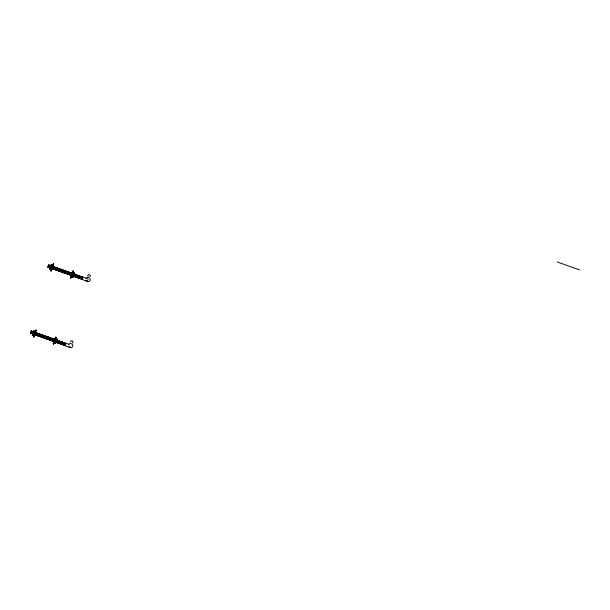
<?xml version="1.0" encoding="UTF-8"?>
<svg xmlns="http://www.w3.org/2000/svg" width="610" height="610" viewBox="0 0 610 610"><rect width="100%" height="100%" fill="white"/><g stroke="black" fill="none" stroke-linecap="round" stroke-linejoin="round"><path stroke-width="0.46" stroke-dasharray="3.05 2.29" d="M88.13 279.106L87.87 279.853L88.107 279.075M69.433 346.022A1.289 1.106 17.6 0 1 69.296 345.443"/><path stroke-width="0.91" d="M34.373 334.135L33.695 335.607L32.376 335.134L32.62 333.929M32.833 333.853C32.284 335.508 34.335 329.583 33.512 331.512M34.8 332.991L35.273 331.207L33.947 330.734L33.329 332.633M51.514 268.613L51.72 267.981L51.072 269.513L49.753 269.04L50.18 267.432M50.31 267.477C49.524 269.917 52.201 261.781 50.508 266.524M51.438 268.369L51.293 269.254L52.651 265.106L51.331 264.633L50.828 265.64M52.651 265.106L52.231 266.715M56.181 341.92L55.502 343.399L54.176 342.927L54.564 341.44L53.596 344.208L54.176 342.378M54.603 341.318L54.176 342.591L56.12 337.162L55.06 340.235M55.861 342.256L55.716 343.14L56.608 340.784M55.068 340.159L55.754 338.519L57.073 338.992L56.585 340.937M73.604 275.85L72.88 277.306L71.561 276.833L73.497 271.069L72.819 272.762M73.246 276.162L73.093 277.054L73.33 276.429M72.712 273.486L73.131 272.434L74.458 272.906L74.1 274.187M32.376 335.134L32.925 333.19M33.924 335.279L35.273 331.535L35.083 332.053M35.166 331.771L35.273 331.207M54.176 342.927L55.235 339.854M57.073 338.992L56.547 340.7M49.753 269.04L50.302 267.088M50.904 265.693L51.331 264.633M71.561 276.833L72.811 273.493M73.985 274.691L72.88 277.306M74.458 272.906L74.092 274.157M49.997 267.881L50.012 267.851M51.873 268.758L52.071 268.11M52.62 267.279L52.803 266.151M52.849 266.6L52.925 266.074L52.582 266.837M53.588 266.738L52.856 268.728M53.947 266.86L53.268 268.674M54.244 269.361L54.885 267.5M55.708 267.493L55.03 269.3M55.983 270.024L56.646 268.133M57.47 268.125L56.791 269.933M60.931 271.74L61.58 269.894M62.411 269.841L61.724 271.694M62.7 272.38L63.341 270.527M64.164 270.52L63.486 272.327M64.454 272.998L65.102 271.153M65.926 271.145L65.247 272.96M66.223 273.646L66.864 271.785M69.395 274.774L70.036 272.922M71.149 275.392L71.797 273.547M72.75 273.166L72.666 273.341M72.918 276.04L73.116 275.545M71.98 275.781L73.307 276.254L73.856 274.569M73.36 276.429L73.84 275.194M74.283 273.89L73.962 274.851M74.321 276.528L75.099 274.378L74.885 274.904M74.664 276.696L75.32 274.805M76.09 277.169L76.73 275.316M76.433 277.283L77.081 275.438M87.306 281.347L82.022 279.456L82.167 279.006M82.67 277.725L82.891 277.039L87.291 278.61M33.39 331.825L33.215 332.351M34.023 334.478L34.564 333.403M34.373 334.608L34.884 333.251M35.136 333.662L34.854 334.425M35.41 332.305L34.755 334.288M39.383 333.967L38.704 335.774M39.734 334.089L39.063 335.904M41.152 334.554L40.473 336.407M41.442 337.094L42.082 335.233M42.906 335.225L42.235 337.04M44.675 335.813L43.996 337.665M46.429 336.484L45.758 338.298M47.847 336.941L47.168 338.802M48.137 339.488L48.777 337.627M49.601 337.62L48.93 339.427M49.89 340.098L50.538 338.253M51.011 338.123L50.279 340.113M51.362 338.245L50.691 340.06M51.659 340.746L52.3 338.885M53.909 341.623L54.038 341.516M54.625 340.304L54.931 339.099L54.473 340.182M56.585 342.492L57.233 340.647M58.362 343.14L58.995 341.28M59.833 341.226L59.147 343.079M60.123 343.765L60.764 341.905M61.511 344.299L62.167 342.408M61.877 344.383L62.525 342.538M63.287 344.886L63.936 343.041M63.646 345.024L64.286 343.163M64.652 345.496L64.79 345.092L64.645 345.55L69.052 347.12M65.514 343.125L69.037 344.383M56.448 340.616L57.081 339.328L56.25 341.775M74.031 273.959L74.428 273.288L73.635 275.682M49.334 267.47L49.951 265.739M31.598 333.441L32.284 331.543M52.536 266.356L52.17 267.439M33.001 331.817L32.261 333.853L32.444 333.281M33.253 331.688L32.36 334.135L32.483 333.731M54.023 269.361L54.915 266.906L54.656 267.546M34.526 334.699L34.595 334.486M35.365 332.442L35.266 332.862M54.618 269.353L55.304 267.454M55.784 269.986L56.677 267.538L56.417 268.171M36.531 335.203L37.218 333.304M56.379 269.986L57.066 268.087M57.683 268.11L56.783 270.558L57.005 269.872M37.934 333.579L37.301 335.271M57.79 270.489L58.407 268.758M38.3 335.828L38.979 333.929M58.141 270.619L58.827 268.72M59.231 268.751L58.552 270.565M59.551 271.122L60.169 269.391M40.062 336.461L40.74 334.562M60.603 269.376L59.963 271.069M60.718 271.755L61.61 269.3L61.351 269.94M41.221 337.094L42.113 334.646L41.861 335.279M61.313 271.747L61.999 269.849M41.823 337.094L42.502 335.187M42.982 337.726L43.874 335.271L43.623 335.904M43.234 337.597L43.844 335.866M63.074 272.38L63.76 270.482M43.584 337.719L44.263 335.82M64.378 270.504L63.486 272.952L63.699 272.266M44.995 338.222L45.605 336.491M64.843 273.013L65.522 271.114M46.04 336.476L45.407 338.169M46.642 336.468L45.773 338.885L45.971 338.237M46.756 338.855L47.435 336.956M66.604 273.638L67.283 271.74M67.413 274.149L68.305 271.694L68.053 272.334M47.916 339.488L48.808 337.033L48.556 337.665M67.763 274.271L68.656 271.824L68.404 272.457M68.007 274.142L68.625 272.411M48.518 339.48L49.196 337.582M68.366 274.271L69.044 272.373M69.525 274.904L70.417 272.457L70.165 273.089M69.776 274.774L70.386 273.044M52.041 340.738L52.719 338.84M53.131 338.832L52.452 340.685M53.451 341.242L54.061 339.511M53.802 341.371L54.481 339.473M53.916 341.905L53.977 341.409M54.404 341.913L54.595 341.478M55.098 339.495L54.702 340.654M74.107 276.543L74.999 274.088L74.748 274.729M54.511 341.623L54.343 342.118L54.526 341.646M74.458 276.665L75.35 274.218L75.099 274.851M75.06 276.665L75.739 274.767M56.372 342.507L57.271 340.06L57.012 340.693M76.219 277.298L77.112 274.851L76.86 275.484M56.974 342.507L57.653 340.601M76.822 277.298L77.501 275.392M58.026 340.754L57.386 342.454M58.735 343.133L59.414 341.234M78.583 277.924L79.262 276.025M60.032 341.257L59.162 343.666L59.361 343.018M60.497 343.765L61.175 341.867M61.313 344.269L62.205 341.821L61.945 342.454M61.663 344.398L62.556 341.943L62.296 342.576M81.755 279.06L82.365 277.329M62.258 344.391L62.944 342.492M63.425 345.024L64.317 342.576L64.065 343.209M64.027 345.024L64.706 343.125M49.158 267.378C48.754 268.774 50.531 263.718 49.723 265.777M49.509 267.508C49.113 268.835 50.683 264.45 50.18 265.64M49.745 267.416L50.371 265.693M51.27 268.133L51.148 268.545L51.301 268.179M52.353 266.517L51.072 269.513M31.537 331.489L30.874 333.319L31.423 331.68M52.216 268.293L52.292 268.065M52.33 268.514C51.987 269.742 53.68 264.892 52.895 266.913M31.423 333.35C31.018 334.692 32.604 330.277 32.094 331.482M52.681 268.636C52.277 269.978 53.863 265.571 53.352 266.768M31.773 333.479C31.43 334.669 32.94 330.437 32.444 331.611M53.032 268.766C52.689 269.955 54.198 265.724 53.703 266.898M32.01 333.388L32.635 331.665M53.619 268.796L54.305 266.944L54.092 267.47M53.977 268.926L54.526 267.371M33.397 331.985L33.947 330.734M33.954 331.939L33.68 332.755M54.443 269.269C54.099 270.466 55.617 266.219 55.113 267.401M54.793 269.399C54.397 270.726 55.968 266.334 55.464 267.523M55.38 269.429L56.067 267.577L55.853 268.103M34.137 334.669L34.389 333.899M56.318 268.042L55.632 269.894L55.815 269.323M35.197 332.938C38.323 324.291 33.786 337.772 34.724 334.257M35.182 334.516L35.868 332.663L35.654 333.19M56.204 269.902C55.807 271.229 57.378 266.844 56.875 268.034M56.555 270.024C56.211 271.221 57.729 266.974 57.226 268.156M35.54 334.646L36.158 332.923M36.348 333.037C36.791 331.657 35.067 336.789 35.746 334.585M36.356 335.111C36.013 336.308 37.53 332.061 37.027 333.243M57.614 270.405C57.271 271.641 58.972 266.776 58.186 268.804M36.707 335.241C36.31 336.575 37.889 332.168 37.378 333.373M57.965 270.527C57.569 271.869 59.147 267.462 58.636 268.659M36.943 335.149L37.5 333.594M37.759 333.54C38.201 332.16 36.478 337.292 37.157 335.088M58.324 270.657C57.919 271.984 59.498 267.599 58.987 268.789M59.49 269.17L58.804 271.031L58.987 270.459M59.025 270.909C58.621 272.296 60.398 267.241 59.589 269.307M38.582 334.013L37.919 335.835L38.079 335.294M38.117 335.744C37.721 337.071 39.292 332.686 38.788 333.876M59.841 269.3L59.178 271.122L59.338 270.581M59.376 271.031C58.972 272.418 60.741 267.386 59.948 269.437M38.476 335.866C38.133 337.055 39.635 332.831 39.139 333.998M59.727 271.16C59.383 272.357 60.901 268.11 60.398 269.292M60.314 271.191L61 269.338L60.786 269.864M60.672 271.32L61.351 269.467L61.137 269.994M39.528 336.247C39.124 337.635 40.893 332.595 40.1 334.646M40.344 334.638L39.68 336.461L39.841 335.927M39.879 336.377C39.536 337.566 41.053 333.319 40.55 334.501M61.137 271.663C60.733 272.998 62.319 268.591 61.808 269.795M40.237 336.499C39.833 337.833 41.411 333.426 40.901 334.631M61.488 271.793C61.091 273.12 62.662 268.728 62.159 269.917M62.083 271.824L62.761 269.971L62.548 270.497M41.175 336.659L41.732 335.111M62.548 272.167C62.144 273.562 63.92 268.507 63.12 270.565M41.648 337.002C41.244 338.337 42.814 333.944 42.311 335.134M62.899 272.296C62.556 273.486 64.065 269.254 63.57 270.428M41.998 337.132C41.648 338.321 43.165 334.074 42.662 335.264M63.257 272.418C62.906 273.615 64.424 269.368 63.92 270.55M63.844 272.457L64.393 270.901M64.309 272.8C63.905 274.187 65.682 269.132 64.881 271.198M43.409 337.635C43.005 338.969 44.583 334.562 44.072 335.767M64.66 272.922C64.263 274.264 65.842 269.856 65.331 271.053M43.76 337.757C43.363 339.091 44.934 334.699 44.431 335.889M65.018 273.051C64.675 274.241 66.177 270.009 65.682 271.183M65.606 273.082L66.162 271.534M65.72 273.303C65.316 274.691 67.092 269.635 66.284 271.702M45.277 336.4L44.614 338.23L44.774 337.688M44.82 338.138C44.416 339.518 46.177 334.486 45.384 336.537M66.071 273.425C65.666 274.813 67.435 269.78 66.642 271.831M45.17 338.26C44.827 339.45 46.329 335.225 45.834 336.392M66.421 273.554C66.078 274.744 67.588 270.512 67.092 271.686M66.78 273.676C66.376 275.019 67.962 270.611 67.443 271.808M67.016 273.585L67.695 271.732L67.481 272.258M46.223 338.642C45.88 339.869 47.572 335.02 46.795 337.04M46.581 338.763C46.177 340.106 47.755 335.691 47.244 336.895M46.932 338.893C46.535 340.22 48.106 335.835 47.595 337.025M68.19 274.187C67.786 275.514 69.365 271.122 68.854 272.312M47.519 338.924L48.198 337.071L47.992 337.597M68.541 274.309C68.19 275.506 69.708 271.259 69.204 272.441M68.778 274.218L69.456 272.365L69.243 272.891M47.87 339.053L48.556 337.193L48.342 337.726M69.243 274.561C68.838 275.949 70.607 270.909 69.814 272.96M48.342 339.396C47.999 340.586 49.502 336.354 49.006 337.528M48.693 339.518C48.342 340.715 49.86 336.468 49.364 337.65M69.952 274.813C69.548 276.147 71.126 271.755 70.615 272.944M70.18 274.721L70.806 272.998M49.745 337.818C50.188 336.43 48.457 341.577 49.143 339.366M70.302 274.942C69.906 276.269 71.477 271.885 70.974 273.074M49.28 339.556L49.967 337.704L49.753 338.23M70.539 274.851L71.095 273.295M49.753 339.9C49.41 341.127 51.095 336.278 50.317 338.298M50.104 340.022C49.7 341.364 51.286 336.956 50.767 338.154M71.492 275.095L71.256 275.69M71.965 273.768L72.178 273.082L71.561 275.179M50.455 340.151C50.111 341.341 51.614 337.109 51.126 338.283M72.171 273.707L72.308 273.005L71.95 274.096M72.407 273.615L72.537 273.211L72.376 273.577M51.042 340.182L51.728 338.329L51.514 338.855M51.514 340.525C51.11 341.913 52.872 336.88 52.079 338.931M51.865 340.654C51.514 341.852 53.032 337.604 52.536 338.786M73.116 275.949L73.017 276.322L73.368 275.407M52.216 340.776C51.812 342.118 53.398 337.711 52.887 338.908M73.711 275.979L74.389 274.126L74.084 274.919M74.168 274.248L74.298 273.837L74.077 274.523M74.062 276.109L74.74 274.256L74.534 274.782M52.925 341.028C52.574 342.271 54.275 337.399 53.489 339.435M53.733 339.427L53.055 341.28L53.238 340.708M53.276 341.158C52.872 342.546 54.641 337.505 53.84 339.556M53.627 341.287C53.23 342.614 54.801 338.222 54.298 339.412M74.885 276.574C74.542 277.763 76.044 273.539 75.548 274.706M75.236 276.704C74.885 277.901 76.403 273.654 75.907 274.835M54.854 339.625L54.717 340.029M75.472 276.612L76.151 274.759L75.937 275.285M75.823 276.734L76.502 274.881L76.296 275.407M75.937 276.955C75.533 278.343 77.302 273.303 76.509 275.354M76.646 277.207C76.242 278.549 77.828 274.134 77.31 275.339M76.997 277.337C76.601 278.663 78.171 274.279 77.668 275.468M55.891 342.553L55.502 343.399M77.234 277.245L77.79 275.69M56.89 339.968L56.539 340.921M56.799 342.416C56.394 343.804 58.163 338.763 57.363 340.815M57.149 342.546C56.806 343.727 58.316 339.503 57.82 340.677M78.408 277.84C78.057 279.037 79.575 274.782 79.071 275.972M78.759 277.962C78.355 279.304 79.941 274.896 79.43 276.094M57.736 342.576L58.293 341.028M78.995 277.87L79.613 276.155M58.209 342.919C57.805 344.307 59.574 339.267 58.773 341.318M79.46 278.213C79.056 279.609 80.833 274.553 80.032 276.612M58.56 343.049C58.217 344.246 59.727 339.991 59.231 341.181M80.276 276.612L79.597 278.465L79.78 277.893M79.819 278.343C79.407 279.731 81.183 274.675 80.383 276.742M58.911 343.171C58.514 344.505 60.085 340.113 59.582 341.303M80.634 276.734L79.963 278.556L80.131 278.015M80.169 278.465C79.773 279.799 81.344 275.407 80.84 276.597M80.406 278.373L81.084 276.521L80.779 277.306M59.498 343.209L60.054 341.653M80.52 278.595C80.223 279.738 82.007 274.531 80.97 277.306M80.756 278.503L81.435 276.65L81.229 277.176M59.62 343.422C59.269 344.665 60.969 339.793 60.184 341.821M59.971 343.552C59.566 344.94 61.343 339.884 60.535 341.951M81.458 278.755L82.014 277.199M60.321 343.674C59.978 344.863 61.488 340.639 60.992 341.806M81.58 278.968C81.237 280.204 82.922 275.354 82.144 277.375M60.672 343.804C60.329 345.001 61.846 340.746 61.343 341.935M81.931 279.098C81.526 280.432 83.112 276.025 82.602 277.23M60.908 343.712L61.595 341.852L61.282 342.645M61.259 343.834L61.945 341.981L61.732 342.507M62.083 344.307C61.679 345.641 63.265 341.234 62.754 342.439M62.433 344.429C62.037 345.763 63.608 341.371 63.105 342.561M62.67 344.337L63.356 342.485L63.143 343.011M63.143 344.68C62.738 346.076 64.515 341.02 63.707 343.079M63.844 344.932C63.501 346.129 65.018 341.882 64.515 343.064M64.203 345.062C63.798 346.396 65.377 341.989 64.866 343.194M64.431 344.97L64.988 343.415M65.369 343.582L64.782 345.214M48.548 266.852C47.809 269.14 49.867 263.383 49.021 265.525M48.77 266.806C48.19 268.606 49.852 263.939 49.158 265.708M48.899 266.974C48.205 269.14 50.211 263.528 49.372 265.655M49.12 266.928L48.937 267.5L49.593 265.609M49.959 267.355L49.761 268.003L50.615 265.556M50.912 265.929L49.768 268.629L50.119 267.897L51.499 268.453M52.643 268.187L52.46 268.758L53.123 266.867M31.384 332.9L31.201 333.472L31.865 331.581M53.482 268.613C52.78 270.787 54.801 265.152 53.955 267.294M53.832 268.736C53.085 271.031 55.159 265.266 54.305 267.416M32.223 333.327C31.552 335.378 33.321 330.521 32.795 331.733M32.795 333.403L32.582 334.219L32.742 333.67M33.306 332.259L33.558 331.581L33.336 331.916M33.146 333.533L32.986 334.074L33.276 333.312M55.243 269.246C54.526 271.404 56.349 266.44 55.815 267.653M55.594 269.368C54.9 271.541 56.913 265.907 56.067 268.049M33.916 335.134L33.329 336.972L34.488 333.815M34.091 334.76L34.335 334.082M34.656 334.593L34.694 334.204M35.334 333.106L35.517 332.541L35.243 333.373M35.044 334.333C34.328 336.499 36.142 331.527 35.616 332.74M57.226 269.826C56.608 271.732 58.324 266.944 57.614 268.728M35.395 334.455C34.717 336.522 36.501 331.642 35.967 332.869M57.355 270.001C56.616 272.289 58.674 266.539 57.828 268.674M57.576 269.955L57.416 270.497L58.057 268.636M35.967 334.539C35.349 336.445 37.065 331.657 36.356 333.441M36.097 334.707C35.357 336.994 37.416 331.245 36.569 333.388M36.318 334.661L36.158 335.203L36.798 333.342M58.766 270.504L58.568 271.153L59.422 268.713M37.507 335.21L37.317 335.866L38.163 333.418M37.728 335.172C37.111 337.071 38.819 332.298 38.125 334.074M37.866 335.34C37.118 337.635 39.185 331.863 38.338 334.021M60.176 271.008C59.429 273.303 61.503 267.531 60.649 269.689M60.527 271.13C59.788 273.417 61.846 267.668 61 269.811M38.918 335.713L38.72 336.369L39.574 333.922M39.269 335.843L39.055 336.529L39.978 333.922M39.49 335.797L39.307 336.369L39.97 334.478M61.938 271.641C61.267 273.692 63.036 268.835 62.51 270.047M62.289 271.763C61.595 273.936 63.608 268.301 62.761 270.443M62.51 271.717C61.892 273.623 63.608 268.835 62.906 270.619M40.679 336.346C39.985 338.512 41.991 332.9 41.152 335.027M40.901 336.301C40.321 338.1 41.991 333.441 41.297 335.203M41.038 336.476C40.336 338.649 42.349 333.007 41.503 335.149M64.05 272.395C63.356 274.561 65.361 268.941 64.523 271.069M64.271 272.35C63.654 274.248 65.369 269.475 64.668 271.252M42.441 336.979C41.724 339.145 43.554 334.158 43.02 335.386M42.662 336.933C42.082 338.733 43.752 334.059 43.058 335.835M42.799 337.101C42.052 339.389 44.111 333.639 43.272 335.782M43.013 337.055L42.837 337.627L43.493 335.736M65.461 272.899L65.262 273.547L66.116 271.107M44.202 337.604L44.011 338.253L44.858 335.813M66.032 272.975L65.872 273.516L66.513 271.656M44.423 337.559C43.806 339.465 45.521 334.676 44.82 336.461M44.56 337.734C43.813 340.022 45.88 334.257 45.033 336.407M67.222 273.524C66.498 275.827 68.709 269.529 67.58 272.517M67.443 273.486C66.864 275.278 68.533 270.619 67.84 272.388M45.613 338.108L45.399 338.794L46.268 336.316M46.185 338.192L46.024 338.733L46.665 336.873M46.543 338.314L46.36 338.885L47.016 336.994M68.983 274.157C68.244 276.452 70.31 270.68 69.456 272.838M69.204 274.111C68.587 276.017 70.302 271.229 69.601 273.013M47.374 338.741C46.68 340.906 48.686 335.286 47.847 337.414M47.733 338.863C46.985 341.158 49.052 335.393 48.205 337.543M70.745 274.79C70.051 276.955 72.056 271.336 71.218 273.463M70.966 274.744C70.348 276.643 72.064 271.862 71.362 273.646M71.103 274.912C70.356 277.199 72.422 271.45 71.576 273.593M49.494 339.495C48.8 341.661 50.798 336.041 49.967 338.176M49.715 339.45C49.135 341.249 50.798 336.583 50.104 338.352M72.178 273.448L72.003 274.21M71.553 276.284L70.974 278.114L72.155 274.904M50.904 339.999L50.706 340.647L51.553 338.207M51.255 340.121C50.508 342.416 52.574 336.651 51.728 338.802M73.818 274.119L73.49 275.064M51.476 340.083L51.309 340.616L51.949 338.756M73.917 275.918C73.246 278.076 75.388 271.961 74.275 274.912M52.666 340.624L52.445 341.318L53.314 338.832M52.887 340.586L52.719 341.12L53.36 339.259M75.678 276.551C74.954 278.846 77.165 272.556 76.036 275.545M54.427 341.257L54.206 341.943L54.58 340.998M77.439 277.184C76.769 279.349 78.919 273.204 77.798 276.177M77.661 277.138C77.043 279.037 78.759 274.256 78.057 276.04M77.798 277.306C77.051 279.601 79.117 273.837 78.271 275.987M78.011 277.26L77.851 277.802L78.492 275.941M56.829 340.792L57.012 340.22L56.288 342.279M78.659 276.162C79.407 273.852 77.264 280.188 78.263 277.108M78.37 277.39L78.202 277.931L78.843 276.071M79.208 277.809C78.461 280.097 80.52 274.347 79.681 276.49M79.422 277.763C78.812 279.662 80.52 274.896 79.819 276.673M57.599 342.393L57.401 343.041L58.247 340.594M57.95 342.515C57.21 344.802 59.269 339.053 58.423 341.196M58.171 342.469C57.592 344.269 59.254 339.61 58.56 341.371M80.97 278.442C80.223 280.737 82.289 274.965 81.443 277.123M81.183 278.396C80.566 280.303 82.289 275.514 81.58 277.298M81.321 278.564C80.573 280.852 82.64 275.102 81.793 277.245M59.932 343.102C59.315 345.001 61.031 340.22 60.321 342.004M61.122 343.651C60.375 345.946 62.449 340.174 61.595 342.324M62.883 344.276C62.151 346.579 64.37 340.273 63.242 343.27M63.105 344.231C62.487 346.137 64.203 341.348 63.493 343.14M64.645 344.909C63.905 347.197 65.964 341.447 65.118 343.59M33.42 331.977L32.902 333.434M33.481 332.747L33.687 332.046M34.656 334.44L33.771 337.124L34.762 334.593M54.038 341.364L53.154 344.055L54.519 340.586M54.976 340.426L55.136 339.999M48.51 266.41C47.626 268.987 49.524 263.817 48.808 265.579M50.577 266.486L50.798 265.884M50.95 266.379L50.561 267.477M51.591 268.179L50.714 270.87L52.002 267.394M52.117 267.035L53.238 263.825L52.559 265.518M52.033 268.339C48.396 279.098 56.646 256.063 52.689 266.517M52.689 266.822L51.903 268.934L52.109 268.164M71.416 275.27C67.779 286.029 76.029 262.994 72.064 273.448M72.316 273.898L71.744 275.484M50.462 266.844L50.638 266.349M30.874 332.099C29.783 335.332 32.033 328.836 30.912 332.153M33.085 332.938L33.26 332.442M34.046 333.235L33.855 333.784L34.084 333.281M34.213 334.28L34.534 333.365M34.648 333.525L35.853 329.918L35.174 331.611M34.8 334.349L35.189 333.266M72.293 274.675L72.62 273.76M54.473 340.609L55.678 337.002L54.686 339.541M56.036 340.807L55.83 341.371M56.234 340.815L55.769 342.08M82.586 277.962L82.258 278.877M31.445 332.343C30.073 335.935 32.467 329.575 31.636 331.626M33.207 332.976L32.368 334.806L32.734 333.99M34.32 334.44L34.617 333.479M34.785 333.533L34.396 334.577M54.351 340.525L54.183 341.272M54.587 341.676L54.915 340.769M48.426 266.059C49.898 262.17 47.008 270.001 48.472 266.12M50.287 267.332L50.409 266.806M50.119 267.79L50.333 267.172M52.422 267.843L51.98 268.766M32.948 333.266L32.65 334.051M35.037 333.944L34.686 334.638M71.797 274.774L71.309 275.827L71.385 275.362M54.42 340.868L54.069 341.562M56.082 342.225L56.341 341.623M87.649 280.478L87.375 281.202M70.272 346.564L70.074 347.105M56.227 341.935L55.945 342.523M82.274 278.816L82.045 279.426M51.652 268.301L51.461 268.781M68.274 272.289L67.634 274.149M55.937 342.149L56.433 339.976M33.695 335.607L33.985 335.073M73.131 272.434L72.773 273.577L74.092 274.05M55.464 339.053L55.754 338.519M54.58 342.035L55.922 342.34M557.304 261.972L579.5 269.902M50.965 265.777L52.292 266.25M33.588 331.878L34.907 332.351M55.388 339.671L56.715 340.136M32.795 334.082L34.122 334.554M88.16 276.521A1.289 1.106 17.6 0 1 88.244 274.95A1.289 1.106 17.6 0 1 90.044 275.163A1.289 1.106 17.6 0 1 89.96 276.734M85.995 278.259A2.341 2.005 17.6 0 1 89.647 278.274A2.341 2.005 17.6 0 1 88.999 281.393M88.435 281.53A2.341 2.005 17.6 0 1 87.832 281.53M86.696 281.118A2.341 2.005 17.6 0 1 85.888 280.28M70.455 341.783A1.289 1.106 17.6 0 1 72.415 341.043A1.289 1.106 17.6 0 1 72.308 342.972M68.617 344.345A2.341 2.005 17.6 0 1 71.637 343.88A2.341 2.005 17.6 0 1 72.697 346.541A2.341 2.005 17.6 0 1 69.86 347.479M69.319 347.212A2.341 2.005 17.6 0 1 68.854 346.831M47.893 267.081L48.67 264.931L47.893 267.081M30.607 333.456L31.545 330.864L30.607 333.456M56.562 339.808L56.44 340.212L56.562 339.808M33.893 334.234L34.259 333.35L33.893 334.234"/></g></svg>
